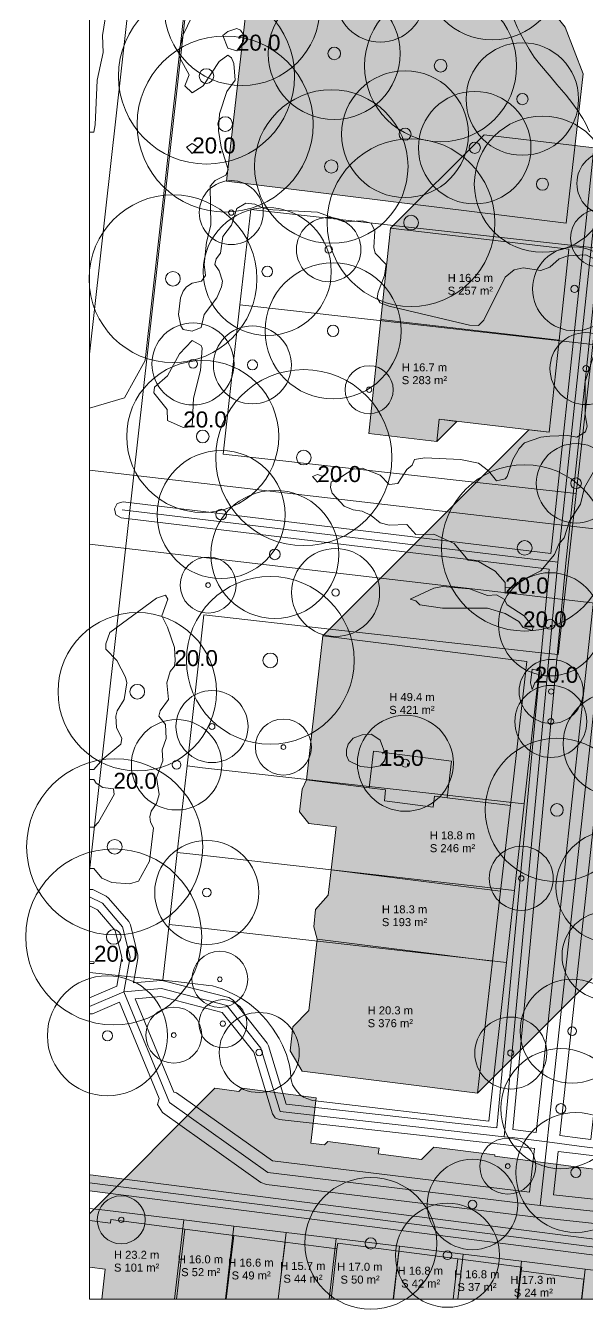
# Model space of a CAD drawing. Header units: metres. Extents: x -8 to 1190, y -11 to 1223.
# Drawn here: x -8 to 62.2, y -1.3 to 159.1 of the extents above; entities that cross this region are included whole.
import ezdxf

# ---------------------------------------------------------------- set-up
doc = ezdxf.new("R2010")
doc.units = ezdxf.units.M
doc.header["$MEASUREMENT"] = 0
for name, color, linetype, lineweight, true_color in [('TPX_BUILDING_AREAS_TEXT', 7, 'CONTINUOUS', 0, 0x000000), ('TPX_BUILDING_HEIGHTS_TEXT', 7, 'CONTINUOUS', 0, 0x000000), ('TPX_BUILDINGS', 7, 'CONTINUOUS', 0, 0x000000), ('TPX_BUILDINGS_HATCH', 7, 'CONTINUOUS', 0, 0xf0f0f0), ('TPX_BUILDINGS_SHADOWS_HATCH', 7, 'CONTINUOUS', 0, 0x000000), ('TPX_BUILDINGS_SHADOWS_OUTLINES', 7, 'CONTINUOUS', 0, 0x000000), ('TPX_CADASTRES', 7, 'CONTINUOUS', 0, 0x646464), ('TPX_CONTOUR_LINES_5M', 7, 'CONTINUOUS', 0, 0x969696), ('TPX_CONTOUR_LINES_5M_TEXT', 7, 'CONTINUOUS', 0, 0x000000), ('TPX_FRAME_PROJECT', 7, 'CONTINUOUS', 0, 0x000000), ('TPX_RAILWAYS_AXES', 7, 'CONTINUOUS', 0, 0x464646), ('TPX_ROADS_AXES', 7, 'CONTINUOUS', 0, 0x323232), ('TPX_ROADS_CONTOURS', 7, 'CONTINUOUS', 0, 0x646464), ('TPX_ROADS_HATCH', 7, 'CONTINUOUS', 0, 0xc8c8c8), ('TPX_VEGETATION_GREEN_SPACES', 7, 'CONTINUOUS', 0, 0x58ba48), ('TPX_VEGETATION_GREEN_SPACES_HATCH', 7, 'CONTINUOUS', 0, 0x58ba48), ('TPX_VEGETATION_TREES_INDIVIDUAL', 7, 'CONTINUOUS', 0, 0x136734)]:
    doc.layers.add(name, color=color, linetype=linetype, lineweight=lineweight, true_color=true_color)
doc.styles.add('TPX_TEXTE', font='arial.ttf')

# ---------------------------------------------------------------- blocks, each defined once
blk = doc.blocks.new('TREETR009_CR099')
at = {"layer": 'TPX_VEGETATION_TREES_INDIVIDUAL'}
for radius in [9.9, 0.917]:
    blk.add_circle((0, 0, 0.04), radius, dxfattribs=at)
blk = doc.blocks.new('TREETR006_CR070')
at = {"layer": 'TPX_VEGETATION_TREES_INDIVIDUAL'}
for radius in [7, 0.583]:
    blk.add_circle((0, 0, 0.04), radius, dxfattribs=at)
blk = doc.blocks.new('TREETR003_CR030')
at = {"layer": 'TPX_VEGETATION_TREES_INDIVIDUAL'}
for radius in [3, 0.333]:
    blk.add_circle((0, 0, 0.04), radius, dxfattribs=at)
blk = doc.blocks.new('TREETR005_CR065')
at = {"layer": 'TPX_VEGETATION_TREES_INDIVIDUAL'}
for radius in [6.5, 0.542]:
    blk.add_circle((0, 0, 0.04), radius, dxfattribs=at)
blk = doc.blocks.new('TREETR007_CR050')
at = {"layer": 'TPX_VEGETATION_TREES_INDIVIDUAL'}
for radius in [4.97, 0.667]:
    blk.add_circle((0, 0, 0.04), radius, dxfattribs=at)
blk = doc.blocks.new('TREETR009_CR104')
at = {"layer": 'TPX_VEGETATION_TREES_INDIVIDUAL'}
for radius in [10.39, 0.917]:
    blk.add_circle((0, 0, 0.04), radius, dxfattribs=at)
blk = doc.blocks.new('TREETR007_CR085')
at = {"layer": 'TPX_VEGETATION_TREES_INDIVIDUAL'}
for radius in [8.5, 0.708]:
    blk.add_circle((0, 0, 0.04), radius, dxfattribs=at)
blk = doc.blocks.new('TREETR003_CR035')
at = {"layer": 'TPX_VEGETATION_TREES_INDIVIDUAL'}
for radius in [3.5, 0.292]:
    blk.add_circle((0, 0, 0.04), radius, dxfattribs=at)
blk = doc.blocks.new('TREETR008_CR079')
at = {"layer": 'TPX_VEGETATION_TREES_INDIVIDUAL'}
for radius in [7.92, 0.75]:
    blk.add_circle((0, 0, 0.04), radius, dxfattribs=at)
blk = doc.blocks.new('TREETR004_CR045')
at = {"layer": 'TPX_VEGETATION_TREES_INDIVIDUAL'}
for radius in [4.5, 0.375]:
    blk.add_circle((0, 0, 0.04), radius, dxfattribs=at)
blk = doc.blocks.new('TREETR004_CR036')
at = {"layer": 'TPX_VEGETATION_TREES_INDIVIDUAL'}
for radius in [3.61, 0.417]:
    blk.add_circle((0, 0, 0.04), radius, dxfattribs=at)
blk = doc.blocks.new('TREETR008_CR086')
at = {"layer": 'TPX_VEGETATION_TREES_INDIVIDUAL'}
for radius in [8.57, 0.833]:
    blk.add_circle((0, 0, 0.04), radius, dxfattribs=at)
blk = doc.blocks.new('TREETR005_CR052')
at = {"layer": 'TPX_VEGETATION_TREES_INDIVIDUAL'}
for radius in [5.24, 0.458]:
    blk.add_circle((0, 0, 0.04), radius, dxfattribs=at)
blk = doc.blocks.new('TREETR005_CR060')
at = {"layer": 'TPX_VEGETATION_TREES_INDIVIDUAL'}
for radius in [6, 0.5]:
    blk.add_circle((0, 0, 0.04), radius, dxfattribs=at)
blk = doc.blocks.new('TREETR008_CR095')
at = {"layer": 'TPX_VEGETATION_TREES_INDIVIDUAL'}
for radius in [9.5, 0.792]:
    blk.add_circle((0, 0, 0.04), radius, dxfattribs=at)
blk = doc.blocks.new('TREETR008_CR085')
at = {"layer": 'TPX_VEGETATION_TREES_INDIVIDUAL'}
for radius in [8.51, 0.75]:
    blk.add_circle((0, 0, 0.04), radius, dxfattribs=at)
blk = doc.blocks.new('TREETR005_CR055')
at = {"layer": 'TPX_VEGETATION_TREES_INDIVIDUAL'}
for radius in [5.5, 0.458]:
    blk.add_circle((0, 0, 0.04), radius, dxfattribs=at)
blk = doc.blocks.new('TREETR006_CR075')
at = {"layer": 'TPX_VEGETATION_TREES_INDIVIDUAL'}
for radius in [7.5, 0.625]:
    blk.add_circle((0, 0, 0.04), radius, dxfattribs=at)
blk = doc.blocks.new('TREETR003_CR040')
at = {"layer": 'TPX_VEGETATION_TREES_INDIVIDUAL'}
for radius in [4, 0.333]:
    blk.add_circle((0, 0, 0.04), radius, dxfattribs=at)
blk = doc.blocks.new('TREETR009_CR097')
at = {"layer": 'TPX_VEGETATION_TREES_INDIVIDUAL'}
for radius in [9.72, 0.875]:
    blk.add_circle((0, 0, 0.04), radius, dxfattribs=at)
blk = doc.blocks.new('TREETR008_CR096')
at = {"layer": 'TPX_VEGETATION_TREES_INDIVIDUAL'}
for radius in [9.59, 0.833]:
    blk.add_circle((0, 0, 0.04), radius, dxfattribs=at)
blk = doc.blocks.new('TREETR008_CR082')
at = {"layer": 'TPX_VEGETATION_TREES_INDIVIDUAL'}
for radius in [8.24, 0.792]:
    blk.add_circle((0, 0, 0.04), radius, dxfattribs=at)
blk = doc.blocks.new('TREETR005_CR040')
at = {"layer": 'TPX_VEGETATION_TREES_INDIVIDUAL'}
for radius in [4.02, 0.458]:
    blk.add_circle((0, 0, 0.04), radius, dxfattribs=at)
blk = doc.blocks.new('TREETR007_CR080')
at = {"layer": 'TPX_VEGETATION_TREES_INDIVIDUAL'}
for radius in [8, 0.667]:
    blk.add_circle((0, 0, 0.04), radius, dxfattribs=at)
blk = doc.blocks.new('TREETR004_CR050')
at = {"layer": 'TPX_VEGETATION_TREES_INDIVIDUAL'}
for radius in [5, 0.417]:
    blk.add_circle((0, 0, 0.04), radius, dxfattribs=at)
blk = doc.blocks.new('TREETR007_CR070')
at = {"layer": 'TPX_VEGETATION_TREES_INDIVIDUAL'}
for radius in [7.03, 0.708]:
    blk.add_circle((0, 0, 0.04), radius, dxfattribs=at)
blk = doc.blocks.new('TREETR009_CR105')
at = {"layer": 'TPX_VEGETATION_TREES_INDIVIDUAL'}
for radius in [10.48, 0.917]:
    blk.add_circle((0, 0, 0.04), radius, dxfattribs=at)
blk = doc.blocks.new('TREETR005_CR057')
at = {"layer": 'TPX_VEGETATION_TREES_INDIVIDUAL'}
for radius in [5.65, 0.542]:
    blk.add_circle((0, 0, 0.04), radius, dxfattribs=at)
blk = doc.blocks.new('TREETR009_CR110')
at = {"layer": 'TPX_VEGETATION_TREES_INDIVIDUAL'}
for radius in [11, 0.917]:
    blk.add_circle((0, 0, 0.04), radius, dxfattribs=at)
blk = doc.blocks.new('TREETR008_CR090')
at = {"layer": 'TPX_VEGETATION_TREES_INDIVIDUAL'}
for radius in [8.96, 0.792]:
    blk.add_circle((0, 0, 0.04), radius, dxfattribs=at)
blk = doc.blocks.new('TREETR006_CR049')
at = {"layer": 'TPX_VEGETATION_TREES_INDIVIDUAL'}
for radius in [4.87, 0.625]:
    blk.add_circle((0, 0, 0.04), radius, dxfattribs=at)
blk = doc.blocks.new('TREETR005_CR051')
at = {"layer": 'TPX_VEGETATION_TREES_INDIVIDUAL'}
for radius in [5.13, 0.542]:
    blk.add_circle((0, 0, 0.04), radius, dxfattribs=at)
blk = doc.blocks.new('TREETR006_CR065')
at = {"layer": 'TPX_VEGETATION_TREES_INDIVIDUAL'}
for radius in [6.45, 0.625]:
    blk.add_circle((0, 0, 0.04), radius, dxfattribs=at)
blk = doc.blocks.new('TREETR007_CR082')
at = {"layer": 'TPX_VEGETATION_TREES_INDIVIDUAL'}
for radius in [8.24, 0.708]:
    blk.add_circle((0, 0, 0.04), radius, dxfattribs=at)
blk = doc.blocks.new('TREETR007_CR056')
at = {"layer": 'TPX_VEGETATION_TREES_INDIVIDUAL'}
for radius in [5.55, 0.708]:
    blk.add_circle((0, 0, 0.04), radius, dxfattribs=at)

msp = doc.modelspace()

# ---------------------------------------------------------------- hatches: boundary and pattern name
at = {"layer": 'TPX_BUILDINGS_HATCH'}
for points in [[(37.64, 133.83), (36.43, 122.44), (58.7, 119.83), (59.9, 131.22), (37.64, 133.83)], [(36.43, 122.44), (34.92, 108.18), (43.41, 107.18), (43.7, 109.96), (57.47, 108.34), (58.7, 119.83), (36.43, 122.44)], [(29.18, 82.9), (27.12, 64.89), (34.97, 63.9), (35.5, 68.48), (45.24, 67.26), (44.72, 62.68), (52.62, 61.69), (54.67, 79.7), (29.18, 82.9)], [(26.59, 63.75), (26.27, 60.93), (27.42, 59.47), (30.84, 59.03), (30.22, 53.65), (51.38, 50.98), (52.62, 61.69), (44.72, 62.68), (43.12, 62.88), (42.96, 61.5), (36.86, 62.27), (37.02, 63.64), (34.97, 63.9), (27.12, 64.89), (26.59, 63.75)], [(28.27, 48.69), (28.03, 46.54), (28.47, 45.01), (50.38, 42.25), (51.38, 50.98), (30.22, 53.65), (29.85, 50.49), (28.27, 48.69)], [(25.43, 34.05), (25.08, 31.05), (26.57, 28.51), (48.49, 25.75), (50.38, 42.25), (28.47, 45.01), (27.43, 36.09), (25.43, 34.05)], [(0, 9.86), (0, 4.02), (1.99, 3.76), (1.54, 0), (10.88, 0), (11.93, 8.77), (2.68, 9.98), (2.62, 9.52), (0, 9.86)], [(11.93, 8.77), (10.88, 0), (17.11, 0), (18.06, 7.98), (11.93, 8.77)], [(18.06, 7.98), (17.11, 0), (23.6, 0), (24.45, 7.15), (18.06, 7.98)], [(24.45, 7.15), (23.6, 0), (30.2, 0), (30.94, 6.31), (24.45, 7.15)], [(30.94, 6.31), (30.2, 0), (37.95, 0), (38.66, 6.01), (31.03, 7), (30.94, 6.31)], [(38.66, 6.01), (37.95, 0), (45.46, 0), (46.06, 5.05), (38.66, 6.01)], [(46.06, 5.05), (45.46, 0), (53.54, 0), (53.96, 3.54), (54.02, 4.01), (46.06, 5.05)], [(53.96, 3.54), (53.54, 0), (61.5, 0), (61.8, 2.52), (53.96, 3.54)]]:
    msp.add_hatch(color=256, dxfattribs=at).paths.add_polyline_path(points)
at = {"layer": 'TPX_BUILDINGS_SHADOWS_HATCH'}
for points in [[(54.92, 108.64), (29.18, 82.9), (54.67, 79.7), (52.62, 61.69), (51.38, 50.98), (50.38, 42.25), (48.49, 25.75), (62.84, 40.1), (64.74, 56.6), (63.5, 56.76), (64.32, 63.92), (64.68, 64.27), (65.91, 74.99), (87.55, 96.62), (87.88, 99.54), (75.75, 101), (74.89, 101.95), (75.42, 106.78), (76.25, 107.63), (76.95, 107.54), (77.31, 110.85), (77.8, 110.79), (77.89, 111.58), (76.47, 111.76), (75.91, 112.53), (76.05, 113.8), (76.73, 114.21), (78.15, 114.04), (78.38, 116.13), (78.3, 116.05), (66.65, 117.51), (69.28, 120.14), (70.51, 131.64), (70.38, 131.66), (71.57, 142.89), (49.31, 145.5), (37.64, 133.83), (59.9, 131.22), (58.7, 119.83), (57.47, 108.34), (54.92, 108.64)], [(43.7, 109.96), (43.41, 107.18), (45.92, 109.7), (43.7, 109.96)], [(35.5, 68.48), (34.97, 63.9), (37.02, 63.64), (36.86, 62.27), (42.96, 61.5), (43.12, 62.88), (44.72, 62.68), (45.24, 67.26), (35.5, 68.48)], [(0, 10.68), (0, 9.86), (2.62, 9.52), (2.68, 9.98), (11.93, 8.77), (18.06, 7.98), (24.45, 7.15), (30.94, 6.31), (31.03, 7), (38.66, 6.01), (46.06, 5.05), (54.02, 4.01), (53.96, 3.54), (61.8, 2.52), (61.5, 0), (63.8, 0), (64.15, 2.51), (70.54, 1.53), (70.61, 2.12), (76.8, 1.17), (84.41, 0.01), (84.45, 0), (103.06, 0), (104.62, 11.01), (96.76, 12.22), (96.78, 12.38), (89.17, 13.54), (87.9, 12.27), (83.68, 12.92), (83.97, 14.97), (77.58, 15.95), (73.71, 12.08), (74.03, 14.76), (66.2, 15.77), (65.84, 15.42), (65.89, 15.89), (57.94, 16.93), (50.66, 17.87), (50.68, 18.03), (43.05, 19.02), (41.51, 17.48), (36.1, 18.18), (36.19, 18.89), (29.79, 19.71), (29.37, 19.29), (27.66, 19.51), (28.33, 25.18), (19.08, 26.38), (18.67, 25.97), (15.68, 26.36), (0, 10.68)]]:
    msp.add_hatch(color=256, dxfattribs=at).paths.add_polyline_path(points)
at = {"layer": 'TPX_ROADS_HATCH'}
msp.add_hatch(color=256, dxfattribs=at).paths.add_polyline_path([(0, 15.51), (0, 13.55), (106.27, 0), (115.14, 0), (114.97, 0.61), (114.31, 0.99), (0.13, 15.55), (0, 15.51)])
at = {"layer": 'TPX_VEGETATION_GREEN_SPACES_HATCH'}
msp.add_hatch(color=256, dxfattribs=at).paths.add_polyline_path([(20.89, 172.44), (17.12, 139.72), (59.58, 134.47), (61.72, 153.12), (59.44, 158.96), (55.31, 164.13), (49.46, 168.9), (20.89, 172.44)])

# ---------------------------------------------------------------- linework, layer by layer
at = {"layer": 'TPX_BUILDINGS', "elevation": 0.04}
for points in [[(37.64, 133.83), (36.43, 122.44), (58.7, 119.83), (59.9, 131.22)], [(36.43, 122.44), (34.92, 108.18), (43.41, 107.18), (43.7, 109.96), (57.47, 108.34), (58.7, 119.83)], [(29.18, 82.9), (27.12, 64.89), (34.97, 63.9), (35.5, 68.48), (45.24, 67.26), (44.72, 62.68), (52.62, 61.69), (54.67, 79.7)], [(26.59, 63.75), (26.27, 60.93), (27.42, 59.47), (30.84, 59.03), (30.22, 53.65), (51.38, 50.98), (52.62, 61.69), (44.72, 62.68), (43.12, 62.88), (42.96, 61.5), (36.86, 62.27), (37.02, 63.64), (34.97, 63.9), (27.12, 64.89)], [(28.27, 48.69), (28.03, 46.54), (28.47, 45.01), (50.38, 42.25), (51.38, 50.98), (30.22, 53.65), (29.85, 50.49)], [(25.43, 34.05), (25.08, 31.05), (26.57, 28.51), (48.49, 25.75), (50.38, 42.25), (28.47, 45.01), (27.43, 36.09)], [(0, 9.86), (0, 4.02), (1.99, 3.76), (1.54, 0), (10.88, 0), (11.93, 8.77), (2.68, 9.98), (2.62, 9.52)], [(11.93, 8.77), (10.88, 0), (17.11, 0), (18.06, 7.98)], [(18.06, 7.98), (17.11, 0), (23.6, 0), (24.45, 7.15)], [(24.45, 7.15), (23.6, 0), (30.2, 0), (30.94, 6.31)], [(30.94, 6.31), (30.2, 0), (37.95, 0), (38.66, 6.01), (31.03, 7)], [(38.66, 6.01), (37.95, 0), (45.46, 0), (46.06, 5.05)], [(46.06, 5.05), (45.46, 0), (53.54, 0), (53.96, 3.54), (54.02, 4.01)], [(53.96, 3.54), (53.54, 0), (61.5, 0), (61.8, 2.52)]]:
    msp.add_lwpolyline(points, close=True, dxfattribs=at)
at = {"layer": 'TPX_BUILDINGS_SHADOWS_OUTLINES', "elevation": 0.04}
for points in [[(71.57, 142.89), (49.31, 145.5), (37.64, 133.83), (59.9, 131.22), (58.7, 119.83), (57.47, 108.34), (54.92, 108.64), (29.18, 82.9), (54.67, 79.7), (52.62, 61.69), (51.38, 50.98), (50.38, 42.25), (48.49, 25.75), (62.84, 40.1)], [(65.89, 15.89), (57.94, 16.93), (50.66, 17.87), (50.68, 18.03), (43.05, 19.02), (41.51, 17.48), (36.1, 18.18), (36.19, 18.89), (29.79, 19.71), (29.37, 19.29), (27.66, 19.51), (28.33, 25.18), (19.08, 26.38), (18.67, 25.97), (15.68, 26.36), (0, 10.68), (0, 9.86), (2.62, 9.52), (2.68, 9.98), (11.93, 8.77), (18.06, 7.98), (24.45, 7.15), (30.94, 6.31), (31.03, 7), (38.66, 6.01), (46.06, 5.05), (54.02, 4.01), (53.96, 3.54), (61.8, 2.52), (61.5, 0), (63.8, 0)]]:
    msp.add_lwpolyline(points, dxfattribs=at)
for points in [[(43.7, 109.96), (43.41, 107.18), (45.92, 109.7)], [(35.5, 68.48), (34.97, 63.9), (37.02, 63.64), (36.86, 62.27), (42.96, 61.5), (43.12, 62.88), (44.72, 62.68), (45.24, 67.26)]]:
    msp.add_lwpolyline(points, close=True, dxfattribs=at)
at = {"layer": 'TPX_CADASTRES', "elevation": 0.02}
for points in [[(31.72, 336.69), (0, 53.54), (0, 40.82), (9.19, 39.87), (9.97, 46.83), (10.98, 55.82), (12.2, 66.64), (14.31, 85.52), (30.43, 83.71), (56.44, 80.79), (58.57, 80.55), (60.81, 100.68), (28.27, 104.32), (16.71, 105.62), (18.8, 124.26), (20.16, 136.19), (36.12, 134.4), (64.22, 131.25)], [(62.5, 145.89), (61.98, 146.97), (61.65, 147.56), (60.95, 148.62), (60.41, 149.37), (59.56, 150.48), (58.42, 151.8), (57.7, 152.68), (56.24, 154.38), (55.59, 155.23), (54.95, 156.21), (54.29, 157.36), (53.83, 158.19), (53.47, 158.95), (53.06, 159.88)]]:
    msp.add_lwpolyline(points, dxfattribs=at)
for points in [[(20.16, 136.19), (18.8, 124.26), (20.69, 124.05), (62.89, 119.32), (64.22, 131.25), (36.12, 134.4)], [(18.8, 124.26), (16.71, 105.62), (28.27, 104.32), (60.81, 100.68), (62.89, 119.32), (20.69, 124.05)], [(14.31, 85.52), (12.2, 66.64), (14.15, 66.42), (54.33, 61.92), (56.44, 80.79), (30.43, 83.71)], [(12.2, 66.64), (10.98, 55.82), (12.93, 55.6), (53.13, 51.09), (54.33, 61.92), (14.15, 66.42)], [(10.98, 55.82), (9.97, 46.83), (11.91, 46.61), (52.13, 42.1), (53.13, 51.09), (12.93, 55.6)], [(9.97, 46.83), (9.19, 39.87), (11.12, 39.66), (13.22, 39.42), (14.61, 39.27), (14.94, 39.23), (15.39, 39.15), (15.94, 38.99), (16.58, 38.78), (17.32, 38.47), (18.09, 38.09), (18.97, 37.62), (20, 36.92), (21.05, 36.04), (22.15, 34.89), (22.88, 33.87), (23.72, 32.59), (24.14, 31.76), (24.62, 30.57), (24.83, 29.85), (24.99, 29.24), (25.12, 28.48), (25.18, 27.71), (25.21, 27.44), (25.29, 27.13), (25.4, 26.81), (25.63, 26.42), (25.96, 25.95), (26.36, 25.52), (26.74, 25.24), (27.16, 25.08), (27.88, 24.86), (49.91, 22.24), (52.13, 42.1), (11.91, 46.61)], [(0, 11.35), (0, 0), (10.65, 0), (11.8, 9.91), (1.92, 11.12)], [(11.8, 9.91), (10.65, 0), (17.01, 0), (18.07, 9.14)], [(18.07, 9.14), (17.01, 0), (23.6, 0), (24.57, 8.35)], [(24.57, 8.35), (23.6, 0), (29.97, 0), (30.85, 7.58)], [(30.85, 7.58), (29.97, 0), (37.98, 0), (38.74, 6.62)], [(38.74, 6.62), (37.98, 0), (46.05, 0), (46.7, 5.65)], [(46.7, 5.65), (46.05, 0), (53.45, 0), (54, 4.76)], [(54, 4.76), (53.45, 0), (61.52, 0), (61.96, 3.78)], [(61.96, 3.78), (61.52, 0), (70.22, 0), (70.54, 2.74)]]:
    msp.add_lwpolyline(points, close=True, dxfattribs=at)
at = {"layer": 'TPX_CONTOUR_LINES_5M', "elevation": 0.05}
for points in [[(2.3, 162.08), (1.64, 157.9), (1.71, 155.81), (0.96, 152.32), (0.73, 146.75), (0.56, 145.84), (0, 145.84)], [(13.34, 161.39), (11.73, 157.99), (11.12, 155.81), (11.3, 155.11), (12.45, 153.02), (11.91, 151.63), (12.85, 150.74), (14.2, 151.63), (16.2, 154.66), (17.32, 155.44), (17.76, 155.11), (18.03, 154.42), (18.2, 152.32), (17.16, 150.93), (16.25, 148.14), (16.15, 146.05), (16.47, 143.96), (17.34, 141.17), (17.03, 140.47), (15.7, 139.78), (15.1, 139.08), (15.19, 134.2), (14.62, 132.11), (14.34, 129.32), (14.49, 127.92), (13.99, 127.23), (12.85, 126.95), (12.13, 126.53), (11.73, 125.97), (11.4, 125.14), (11.13, 123.04), (11.43, 121.65), (11.73, 121.18), (12.85, 120.96), (13.97, 121.42), (14.34, 123.04), (15.92, 125.14), (16.52, 126.53), (16.62, 127.23), (16.2, 128.53), (15.69, 129.32), (15.84, 130.02), (16.39, 130.71), (16.66, 132.8), (17.77, 134.2), (18.44, 136.29), (19.56, 136.98), (20.67, 136.86), (21.79, 136.31), (22.91, 136.15), (28.5, 135.84), (31.85, 134.65), (34.08, 134.77), (35.2, 134.48), (35.68, 133.5), (35.53, 131.41), (35.7, 130.71), (37.09, 129.32), (36.89, 127.92), (36.07, 125.83), (35.97, 125.14), (36.32, 124.51), (37.44, 124.08), (47.49, 121.72), (48.61, 121.67), (49.29, 122.35), (51.96, 127.74), (53.08, 128.62), (54.2, 128.87), (56.43, 128.56), (57.55, 128.95), (58.69, 130.02), (59.79, 130.4), (62.02, 130.53), (63.06, 130.02)], [(18.44, 158.81), (17.32, 158.42), (16.69, 157.9), (17.32, 156.35), (18.44, 156.02), (19.24, 157.2), (19.33, 157.9), (18.9, 158.6), (18.44, 158.81)], [(12.85, 144.43), (12.13, 143.96), (12.85, 143.18), (13.58, 143.96), (12.85, 144.43)], [(12.85, 119.81), (11.24, 118.16), (9.77, 115.38), (8.12, 113.98), (8.07, 113.28), (9.71, 111.19), (9.76, 109.8), (11.73, 108.94), (12.85, 109), (13, 112.59), (13.87, 116.07), (14.1, 118.86), (13.97, 119.2), (12.85, 119.81)], [(63.31, 118.86), (61.97, 114.68), (61.97, 110.5), (62.22, 109.1), (61.98, 108.4), (60.91, 107.71), (59.79, 107.94), (57.55, 107.85), (56.43, 107.73), (54.39, 107.01), (53.71, 106.31), (52.91, 104.92), (52.22, 102.83), (51.96, 102.54), (50.85, 102.28), (49.88, 103.52), (48.61, 104.46), (46.38, 104.94), (41.91, 105.14), (40.63, 104.92), (40.35, 104.22), (39.67, 103.7), (38.55, 101.92), (37.44, 101.83), (36.32, 102.96), (34.08, 103.85), (32.97, 103.72), (30.73, 102.26), (30.21, 102.13), (30.11, 101.43), (30.32, 100.74), (31.85, 99.12), (32.97, 98.65), (34.08, 98.48), (35.19, 97.95), (36.32, 97.01), (37.44, 96.72), (39.67, 96.83), (40.79, 95.55), (43.02, 95.61), (45.6, 94.46), (47.35, 92.37), (48.61, 92.21), (50.7, 90.98), (51.96, 89.58), (51.96, 88.88), (53.08, 88.97), (53.5, 89.58), (56.43, 91.01), (58.11, 93.07), (58.67, 94.34), (59.33, 95.16), (59.98, 97.25), (61.36, 99.34), (61.87, 101.43), (63.14, 103.7)], [(28.5, 103.06), (27.9, 102.83), (28.5, 102.12), (29.2, 102.83), (28.5, 103.06)], [(44.14, 89.05), (43.02, 88.86), (40.07, 87.49), (40.79, 87.26), (41.29, 86.79), (44.14, 86.34), (49.73, 86.37), (51.96, 85.71), (53.66, 84.7), (54.2, 83.96), (55.32, 83.55), (55.47, 84), (54.32, 85.4), (52.22, 86.79), (51.82, 87.49), (50.85, 88.03), (49.73, 87.94), (47.49, 88.77), (44.14, 89.05)], [(51.96, 88.88), (51.96, 88.19), (51.96, 88.88)], [(0, 53.83), (0.56, 53.83), (1.55, 52.63), (2.79, 52.09), (5.03, 51.92), (6.15, 52.26), (7.51, 54.73), (8.03, 58.91), (7.63, 59.61), (7.56, 60.3), (7.7, 61), (8.38, 61.96), (8.74, 63.09), (8.38, 65.18), (9.18, 67.27), (9.11, 68.67), (9.58, 70.06), (9.5, 71.82), (8.66, 72.85), (8.83, 73.55), (9.87, 74.94), (9.67, 77.03), (10.08, 78.43), (10.62, 79.12), (10.71, 79.82), (10.62, 81.44), (9.77, 84), (9.07, 85.4), (9.82, 87.49), (9.5, 87.98), (8.38, 87.59), (2.55, 83.31), (2.05, 81.91), (2.05, 81.22), (3.42, 79.82), (4.52, 77.73), (4.66, 77.03), (4.35, 74.94), (3.49, 73.55), (3.3, 72.85), (3.4, 71.46), (4.06, 70.06), (3.91, 69.36), (1.68, 67.49), (0.56, 66.18), (0, 66.18)], [(55.32, 78.73), (55.1, 77.03), (55.32, 76.2), (55.65, 77.03), (56.55, 77.73), (56.43, 78.54), (55.32, 78.73)], [(32.97, 70.12), (32.32, 69.36), (32.12, 68.67), (32.11, 67.97), (32.42, 67.27), (33.89, 66.58), (35.2, 66.47), (36.32, 66.65), (36.87, 67.27), (37.06, 67.97), (36.32, 69.87), (36.06, 70.06), (35.2, 70.63), (34.08, 70.52), (32.97, 70.12)], [(0, 58.99), (0.56, 58.99), (1.12, 59.61), (3.08, 63.09), (3.01, 63.79), (1.68, 63.96), (0.84, 64.48), (0.56, 64.94), (0, 64.94)], [(0, 41.97), (0.56, 41.97), (0.58, 42.18), (0, 42.22)]]:
    msp.add_lwpolyline(points, dxfattribs=at)
at = {"layer": 'TPX_FRAME_PROJECT', "elevation": 0}
msp.add_lwpolyline([(0, 0), (1184.57, 0), (1184.57, 1218.59), (0, 1218.59)], close=True, dxfattribs=at)
at = {"layer": 'TPX_RAILWAYS_AXES', "elevation": 0.03}
for points in [[(713.55, 0), (710.25, 3.42), (700.82, 10.64), (690.44, 16.36), (679.34, 20.48), (667.78, 22.87), (639.98, 26.29), (469.8, 46.51), (68.43, 95.63), (0, 103.61)], [(0, 94.36), (67.43, 86.5), (468.82, 37.85), (639.07, 17.23), (666.37, 13.78), (676.91, 11.6), (686.73, 7.97), (695.91, 2.9), (699.69, 0)]]:
    msp.add_lwpolyline(points, dxfattribs=at)
at = {"layer": 'TPX_ROADS_AXES', "elevation": 0.03}
for points in [[(0, 118.1), (44.5, 515.71), (45.66, 523.37), (46.91, 531.46), (48.32, 540.16), (50.42, 549.51), (53.2, 559.62), (56.01, 569.25), (59.09, 577.96), (62.74, 587.4), (66.85, 596.69), (71.96, 607.67), (80.63, 624.68), (87.5, 637.19), (92.39, 646.34), (95.36, 651.21), (101.54, 660.14), (110.35, 671.46), (117.59, 679.95), (126.74, 690.45), (135.97, 700.47), (144.6, 710.04), (158.45, 725.15)], [(66.12, 163.56), (58.53, 92.09), (51.83, 20.32)], [(58.53, 92.09), (4.11, 98.64)], [(64.95, 91.32), (57.63, 23.69), (57.2, 19.67), (56.34, 11.72)], [(10, 24.58), (4.3, 38.43), (5.09, 42.75), (4.15, 46.55), (1.64, 49.48), (0, 50.29)], [(0, 36.58), (4.3, 38.43), (9, 38.84), (17.18, 36.73), (21.44, 31.36), (23.84, 23.45), (51.83, 20.32), (52.83, 20.21), (57.2, 19.67), (61.22, 19.15), (63.55, 18.86), (185.98, 4.09), (188.08, 3.53), (193.63, 2.44), (198.4, 1.51), (200.05, 1.25), (210.68, 0)], [(10, 24.58), (22.31, 15.84), (56.34, 11.72)], [(114.18, 0), (0, 14.56)], [(56.34, 11.72), (165.34, 0)]]:
    msp.add_lwpolyline(points, dxfattribs=at)
at = {"layer": 'TPX_ROADS_CONTOURS', "elevation": 0.03}
for points in [[(0, 240.79), (0, 111.37), (4.37, 112.63), (6.96, 117.32), (13.42, 175.12)], [(65.06, 163.04), (57.64, 93.21), (4.23, 99.64), (3.49, 99.43), (3.12, 98.76), (3.32, 98.03), (3.99, 97.65), (57.44, 91.22), (50.93, 21.43), (24.6, 24.37), (22.4, 31.65), (22.23, 31.99), (17.97, 37.36), (17.43, 37.7), (9.25, 39.81), (8.92, 39.84), (5.52, 39.54), (6.07, 42.57), (6.06, 42.99), (5.12, 46.79), (4.91, 47.2), (2.4, 50.13), (2.08, 50.38), (0.44, 51.19), (0, 51.21), (0, 49.17), (1.02, 48.67), (3.23, 46.08), (4.06, 42.72), (3.41, 39.13), (0, 37.67), (0, 35.65), (0.39, 35.66), (3.76, 37.11), (8.7, 25.11), (8.52, 24.33), (9.13, 23.36), (21.44, 14.61), (22.13, 14.35), (56.16, 10.23), (56.18, 10.23), (151.31, 0)], [(165.5, 1.49), (57.99, 13.05), (58.58, 18.48), (61.09, 18.16), (63.43, 17.87)]]:
    msp.add_lwpolyline(points, dxfattribs=at)
for points in [[(52.92, 21.21), (59.52, 92), (66.98, 162.2), (68.09, 161.81), (71, 160.92), (63.45, 91.48), (56.14, 23.85), (55.82, 20.85)], [(58.79, 20.47), (59.12, 23.53), (66.27, 89.65), (70.35, 89.15), (70.03, 85.62), (69.81, 83.42), (62.67, 19.98), (61.34, 20.14)], [(5.74, 37.55), (8.92, 37.83), (16.61, 35.85), (20.54, 30.89), (22.88, 23.16), (23.2, 22.68), (23.73, 22.45), (51.72, 19.33), (52.71, 19.22), (55.6, 18.86), (55.01, 13.39), (22.87, 17.28), (10.87, 25.8), (10.55, 25.88)], [(0, 15.51), (0, 13.55), (106.27, 0), (115.14, 0), (114.97, 0.61), (114.31, 0.99), (0.13, 15.55)]]:
    msp.add_lwpolyline(points, close=True, dxfattribs=at)
at = {"layer": 'TPX_VEGETATION_GREEN_SPACES', "elevation": 0}
msp.add_lwpolyline([(20.89, 172.44), (17.12, 139.72), (59.58, 134.47), (61.72, 153.12), (59.44, 158.96), (55.31, 164.13), (49.46, 168.9)], close=True, dxfattribs=at)

# ---------------------------------------------------------------- block references
at = {"layer": 'TPX_VEGETATION_TREES_INDIVIDUAL'}
for name, p in [('TREETR008_CR086', (50.34, 165.95, 0.04)), ('TREETR009_CR097', (19.08, 161.38, 0.04)), ('TREETR007_CR056', (36.34, 162.64, 0.04)), ('TREETR009_CR110', (14.63, 152.85, 0.04)), ('TREETR008_CR082', (30.59, 155.67, 0.04)), ('TREETR008_CR095', (43.89, 154.13, 0.04)), ('TREETR009_CR110', (16.97, 146.85, 0.04)), ('TREETR007_CR070', (54.1, 149.98, 0.04)), ('TREETR008_CR079', (39.44, 145.59, 0.04)), ('TREETR008_CR096', (30.23, 141.55, 0.04)), ('TREETR007_CR070', (48.15, 143.9, 0.04)), ('TREETR008_CR085', (56.61, 139.34, 0.04)), ('TREETR009_CR105', (40.19, 134.54, 0.04)), ('TREETR003_CR040', (64.91, 139.43, 0.04)), ('TREETR003_CR040', (17.73, 135.79, 0.04)), ('TREETR009_CR105', (10.44, 127.52, 0.04)), ('TREETR007_CR080', (22.23, 128.43, 0.04)), ('TREETR005_CR040', (29.9, 131.17, 0.04)), ('TREETR004_CR036', (63.74, 132.6, 0.04)), ('TREETR005_CR052', (60.62, 126.25, 0.04)), ('TREETR007_CR085', (30.45, 121.01, 0.04)), ('TREETR005_CR051', (12.95, 116.88, 0.04)), ('TREETR006_CR049', (20.37, 116.76, 0.04)), ('TREETR004_CR045', (62.05, 116.29, 0.04)), ('TREETR008_CR095', (14.16, 107.81, 0.04)), ('TREETR009_CR110', (26.79, 105.17, 0.04)), ('TREETR003_CR030', (34.96, 113.65, 0.04)), ('TREETR007_CR080', (16.46, 98.05, 0.04)), ('TREETR007_CR050', (60.81, 101.96, 0.04)), ('TREETR009_CR104', (54.39, 93.89, 0.04)), ('TREETR007_CR080', (23.18, 93.08, 0.04)), ('TREETR005_CR055', (30.77, 88.32, 0.04)), ('TREETR003_CR035', (14.84, 89.25, 0.04)), ('TREETR009_CR105', (22.6, 79.84, 0.04)), ('TREETR006_CR065', (57.57, 84.34, 0.04)), ('TREETR009_CR099', (5.98, 75.92, 0.04)), ('TREETR003_CR040', (57.7, 75.95, 0.04)), ('TREETR004_CR045', (15.32, 71.57, 0.04)), ('TREETR004_CR045', (57.66, 72.2, 0.04)), ('TREETR005_CR065', (65.71, 69.41, 0.04)), ('TREETR005_CR057', (10.9, 66.79, 0.04)), ('TREETR003_CR035', (24.24, 69, 0.04)), ('TREETR005_CR060', (39.49, 66.98, 0.04)), ('TREETR008_CR090', (58.42, 61.14, 0.04)), ('TREETR009_CR110', (3.16, 56.54, 0.04)), ('TREETR006_CR070', (65.3, 51.53, 0.04)), ('TREETR009_CR110', (3.04, 45.28, 0.04)), ('TREETR005_CR065', (14.66, 50.83, 0.04)), ('TREETR003_CR040', (53.97, 52.6, 0.04)), ('TREETR005_CR055', (64.56, 42.93, 0.04)), ('TREETR003_CR035', (16.3, 39.98, 0.04)), ('TREETR006_CR075', (2.26, 32.93, 0.04)), ('TREETR005_CR065', (60.32, 33.51, 0.04)), ('TREETR003_CR030', (16.68, 34.45, 0.04)), ('TREETR003_CR035', (10.55, 33.01, 0.04)), ('TREETR004_CR050', (21.22, 30.84, 0.04)), ('TREETR004_CR045', (52.65, 30.77, 0.04)), ('TREETR006_CR075', (58.91, 23.82, 0.04)), ('TREETR006_CR075', (60.79, 15.84, 0.04)), ('TREETR003_CR035', (52.28, 16.64, 0.04)), ('TREETR005_CR057', (47.87, 11.85, 0.04)), ('TREETR007_CR082', (35.16, 6.99, 0.04)), ('TREETR003_CR030', (3.98, 9.93, 0.04)), ('TREETR005_CR065', (44.75, 5.5, 0.04))]:
    msp.add_blockref(name, p, dxfattribs=at)

# ---------------------------------------------------------------- texts
at = {"layer": 'TPX_BUILDING_AREAS_TEXT', "style": 'TPX_TEXTE'}
for s, p in [('S 257 m²', (44.77, 125.53, 0.05)), ('S 283 m²', (39.03, 114.35, 0.05)), ('S 421 m²', (37.47, 73.15, 0.05)), ('S 246 m²', (42.54, 55.87, 0.05)), ('S 193 m²', (36.55, 46.63, 0.05)), ('S 376 m²', (34.77, 34, 0.05)), ('S 101 m²', (3.07, 3.46, 0.05)), ('S 52 m²', (11.47, 2.89, 0.05)), ('S 49 m²', (17.77, 2.48, 0.05)), ('S 44 m²', (24.25, 2.07, 0.05)), ('S 50 m²', (31.38, 1.96, 0.05)), ('S 42 m²', (38.95, 1.47, 0.05)), ('S 37 m²', (45.99, 1.03, 0.05)), ('S 24 m²', (53.03, 0.33, 0.05))]:
    msp.add_text(s, height=1, dxfattribs=at).set_placement(p)
at = {"layer": 'TPX_BUILDING_HEIGHTS_TEXT', "style": 'TPX_TEXTE'}
for s, p in [('H 16.5 m', (44.77, 127.13, 0.05)), ('H 16.7 m', (39.03, 115.95, 0.05)), ('H 49.4 m', (37.47, 74.75, 0.05)), ('H 18.8 m', (42.54, 57.47, 0.05)), ('H 18.3 m', (36.55, 48.23, 0.05)), ('H 20.3 m', (34.77, 35.6, 0.05)), ('H 23.2 m', (3.07, 5.06, 0.05)), ('H 16.0 m', (11.04, 4.49, 0.05)), ('H 16.6 m', (17.35, 4.08, 0.05)), ('H 15.7 m', (23.83, 3.67, 0.05)), ('H 17.0 m', (30.96, 3.56, 0.05)), ('H 16.8 m', (38.52, 3.07, 0.05)), ('H 16.8 m', (45.57, 2.63, 0.05)), ('H 17.3 m', (52.6, 1.93, 0.05))]:
    msp.add_text(s, height=1, dxfattribs=at).set_placement(p)
at = {"layer": 'TPX_CONTOUR_LINES_5M_TEXT', "style": 'TPX_TEXTE'}
for s, p in [('20.0', (18.44, 156.02, 0.05)), ('20.0', (12.85, 143.18, 0.05)), ('20.0', (11.73, 108.94, 0.05)), ('20.0', (28.5, 102.12, 0.05)), ('20.0', (51.96, 88.19, 0.05)), ('20.0', (54.2, 83.96, 0.05)), ('20.0', (10.62, 79.12, 0.05)), ('20.0', (55.65, 77.03, 0.05)), ('15.0', (36.32, 66.65, 0.05)), ('20.0', (3.01, 63.79, 0.05)), ('20.0', (0.58, 42.18, 0.05))]:
    msp.add_text(s, height=2, dxfattribs=at).set_placement(p)

doc.saveas('drawing.dxf')
